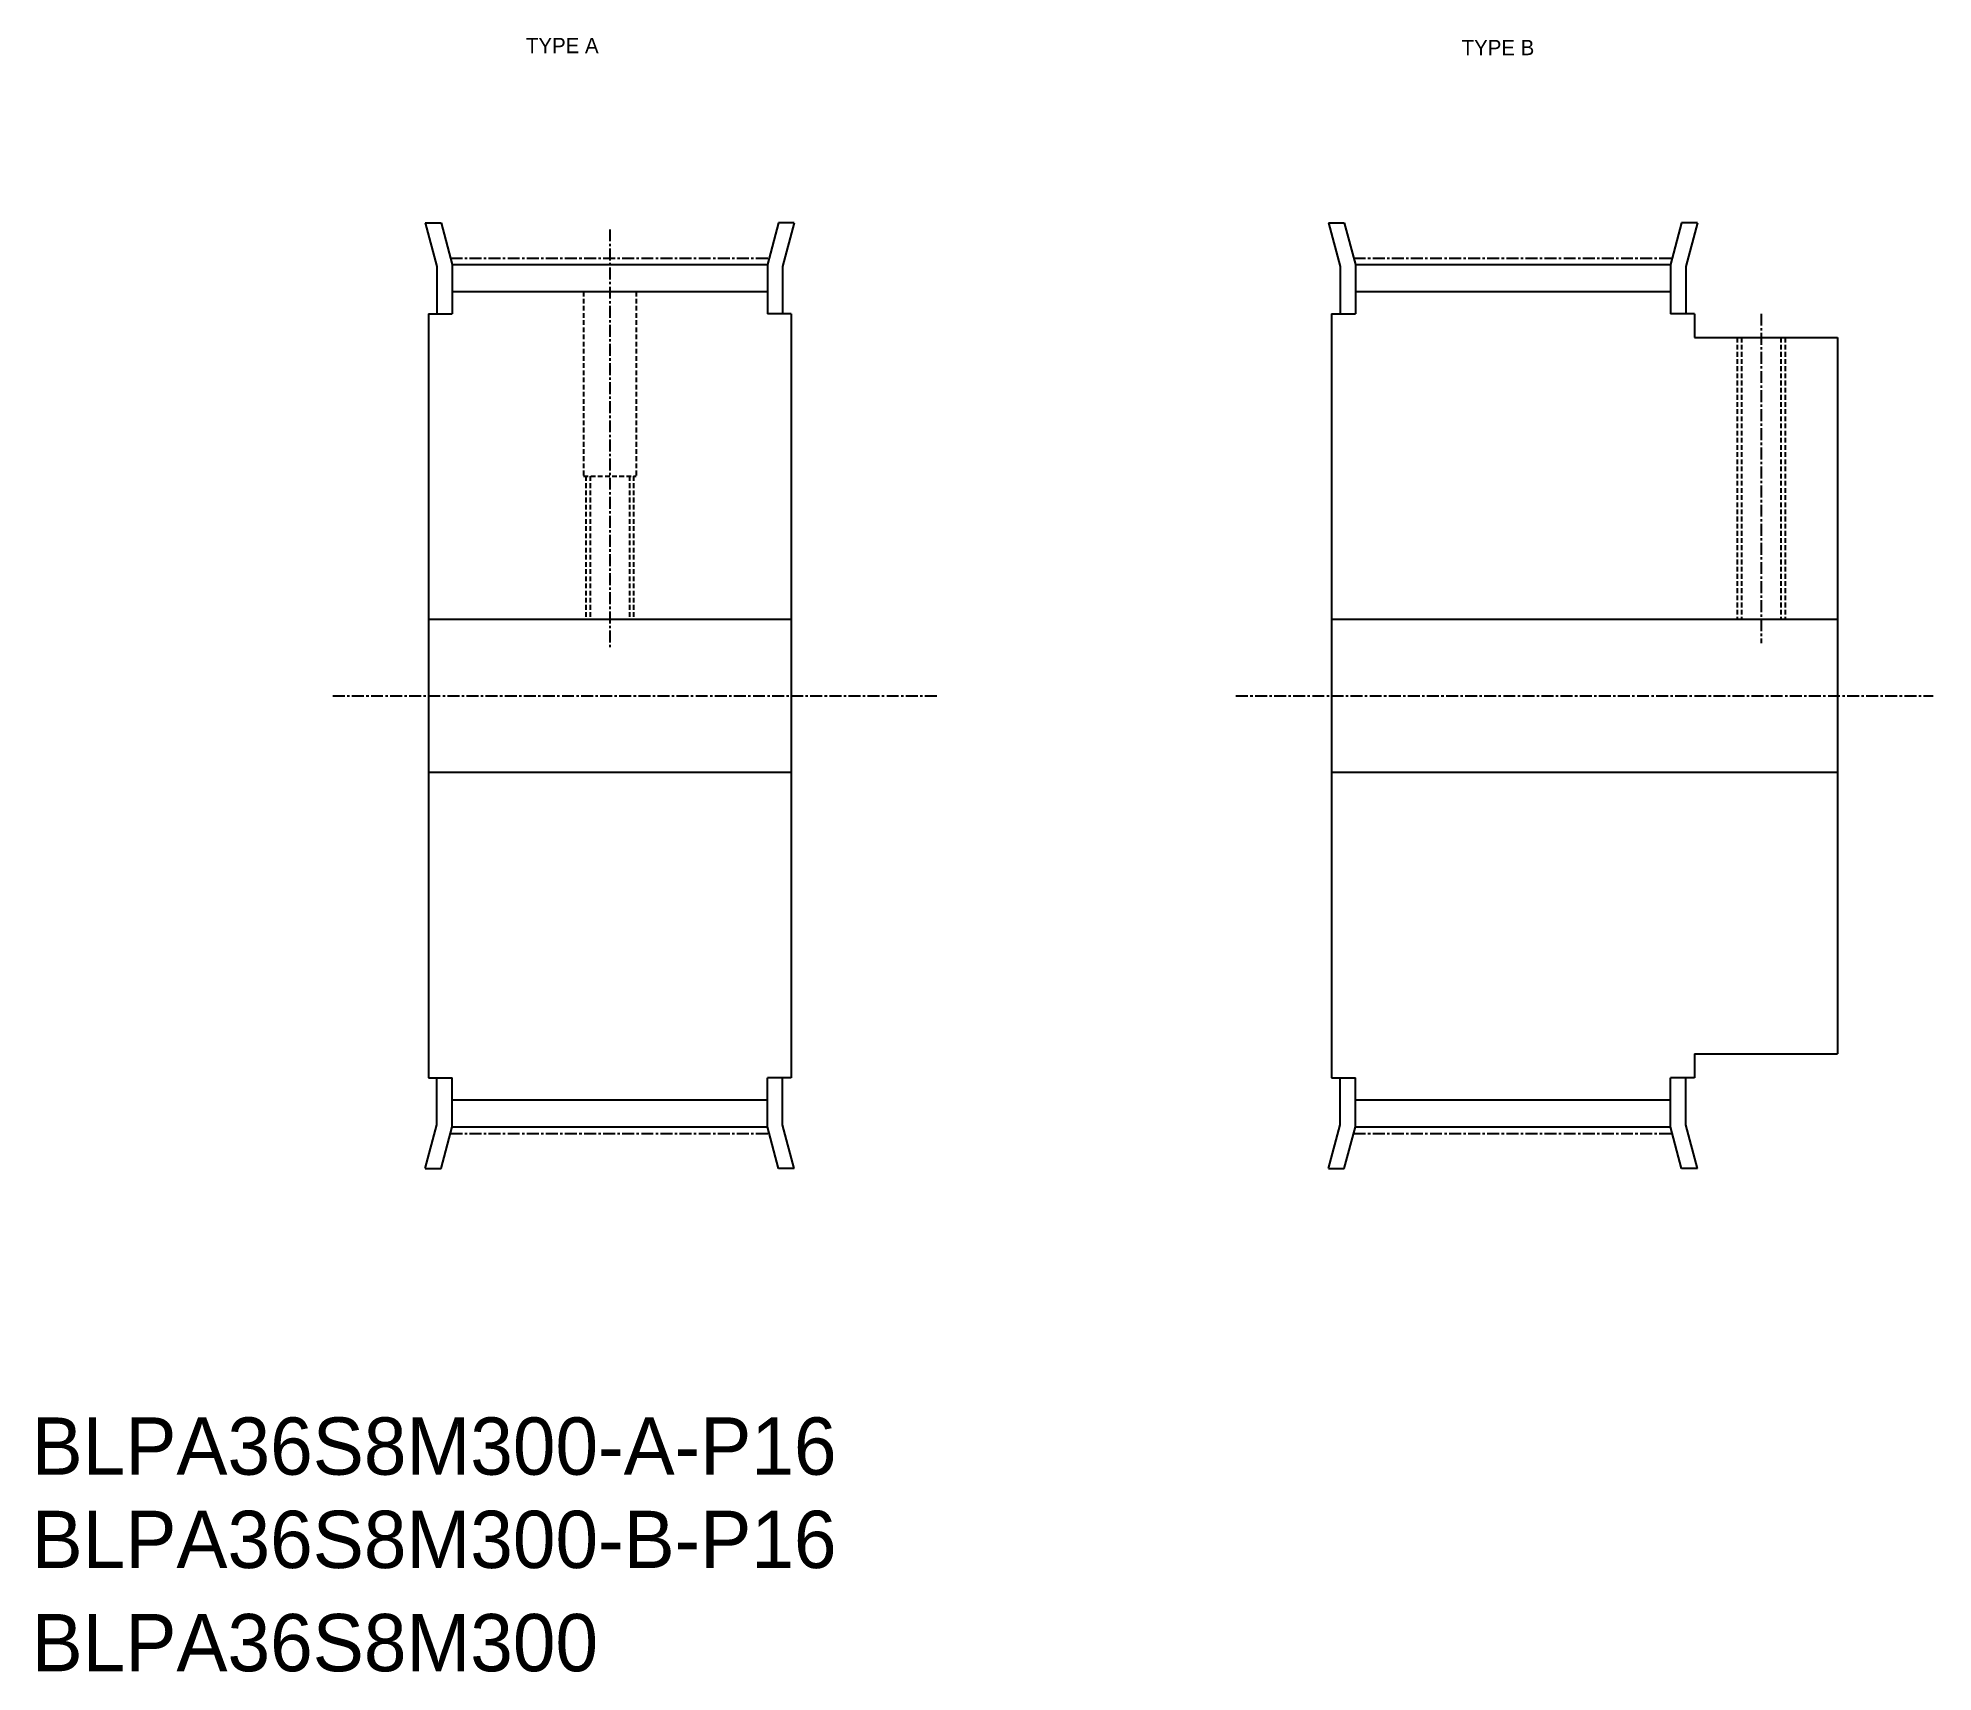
# Model space of a CAD drawing. Extents: x -285 to -87, y -61 to 110.
import ezdxf

# ---------------------------------------------------------------- set-up
doc = ezdxf.new("R2010")
doc.units = 0
doc.linetypes.add('CENTER', pattern=[2, 1.25, -0.25, 0.25, -0.25])
doc.linetypes.add('DASHED', pattern=[0.75, 0.5, -0.25])
doc.layers.get('0').update_dxf_attribs({"linetype": 'CONTINUOUS'})
doc.layers.add('CENTER', color=1, linetype='CENTER')

msp = doc.modelspace()

# ---------------------------------------------------------------- linework, layer by layer
at = {"color": 7, "linetype": 'CONTINUOUS'}
for p, q in [((-244.77, 90.84), (-243.11, 90.84)), ((-244.77, 90.84), (-243.54, 86.28)), ((-243.11, 90.84), (-241.94, 86.49)), ((-207.78, 90.84), (-208.94, 86.49)), ((-206.12, 90.84), (-207.78, 90.84)), ((-206.12, 90.84), (-207.34, 86.28)), ((-150.18, 90.84), (-148.96, 86.28)), ((-150.18, 90.84), (-148.52, 90.84)), ((-148.52, 90.84), (-147.36, 86.49)), ((-113.19, 90.84), (-114.36, 86.49)), ((-111.53, 90.84), (-113.19, 90.84)), ((-111.53, 90.84), (-112.76, 86.28)), ((-243.54, 86.28), (-243.54, 81.34)), ((-241.94, 86.49), (-208.94, 86.49)), ((-241.94, 86.49), (-241.94, 81.34)), ((-208.94, 86.49), (-208.94, 81.34)), ((-207.34, 86.28), (-207.34, 81.34)), ((-148.96, 86.28), (-148.96, 81.34)), ((-147.36, 86.49), (-114.36, 86.49)), ((-147.36, 86.49), (-147.36, 81.34)), ((-114.36, 86.49), (-114.36, 81.34)), ((-112.76, 86.28), (-112.76, 81.34)), ((-241.94, 83.66), (-208.94, 83.66)), ((-147.36, 83.66), (-114.36, 83.66)), ((-244.44, 81.34), (-244.44, 1.34)), ((-244.44, 81.34), (-241.94, 81.34)), ((-206.44, 81.34), (-208.94, 81.34)), ((-206.44, 81.34), (-206.44, 1.34)), ((-149.86, 81.34), (-149.86, 1.34)), ((-149.86, 81.34), (-147.36, 81.34)), ((-111.86, 81.34), (-114.36, 81.34)), ((-111.86, 81.34), (-111.86, 78.84)), ((-111.86, 78.84), (-96.86, 78.84)), ((-96.86, 78.84), (-96.86, 3.84)), ((-149.86, 61.34), (-149.86, 61.34)), ((-244.44, 49.34), (-206.44, 49.34)), ((-149.86, 49.34), (-96.86, 49.34)), ((-149.86, 41.34), (-149.86, 41.34)), ((-244.44, 33.34), (-206.44, 33.34)), ((-149.86, 33.34), (-96.86, 33.34)), ((-111.86, 3.84), (-96.86, 3.84)), ((-111.86, 3.84), (-111.86, 1.34)), ((-244.44, 1.34), (-241.94, 1.34)), ((-243.54, -3.6), (-243.54, 1.34)), ((-241.94, -3.81), (-241.94, 1.34)), ((-206.44, 1.34), (-208.94, 1.34)), ((-208.94, -3.81), (-208.94, 1.34)), ((-207.34, -3.6), (-207.34, 1.34)), ((-149.86, 1.34), (-147.36, 1.34)), ((-148.96, -3.6), (-148.96, 1.34)), ((-147.36, -3.81), (-147.36, 1.34)), ((-111.86, 1.34), (-114.36, 1.34)), ((-114.36, -3.81), (-114.36, 1.34)), ((-112.76, -3.6), (-112.76, 1.34)), ((-241.94, -0.98), (-208.94, -0.98)), ((-147.36, -0.98), (-114.36, -0.98)), ((-244.77, -8.16), (-243.54, -3.6)), ((-243.11, -8.16), (-241.94, -3.81)), ((-241.94, -3.81), (-208.94, -3.81)), ((-207.78, -8.16), (-208.94, -3.81)), ((-206.12, -8.16), (-207.34, -3.6)), ((-150.18, -8.16), (-148.96, -3.6)), ((-148.52, -8.16), (-147.36, -3.81)), ((-147.36, -3.81), (-114.36, -3.81)), ((-113.19, -8.16), (-114.36, -3.81)), ((-111.53, -8.16), (-112.76, -3.6)), ((-244.77, -8.16), (-243.11, -8.16)), ((-206.12, -8.16), (-207.78, -8.16)), ((-150.18, -8.16), (-148.52, -8.16)), ((-111.53, -8.16), (-113.19, -8.16))]:
    msp.add_line(p, q, dxfattribs=at)
at = {"color": 3, "linetype": 'DASHED'}
for p, q in [((-228.19, 83.66), (-228.19, 64.34)), ((-222.69, 83.66), (-222.69, 64.34)), ((-107.36, 78.84), (-107.36, 49.34)), ((-106.92, 78.84), (-106.92, 49.34)), ((-102.79, 78.84), (-102.79, 49.34)), ((-102.36, 78.84), (-102.36, 49.34)), ((-228.19, 64.34), (-222.69, 64.34)), ((-227.94, 64.34), (-227.94, 49.34)), ((-227.51, 64.34), (-227.51, 49.34)), ((-223.38, 64.34), (-223.38, 49.34)), ((-222.94, 64.34), (-222.94, 49.34))]:
    msp.add_line(p, q, dxfattribs=at)
at = {"layer": 'CENTER', "color": 1, "linetype": 'CENTER'}
for p, q in [((-225.44, 90.17), (-225.44, 46.34)), ((-242.13, 87.17), (-208.76, 87.17)), ((-147.54, 87.17), (-114.17, 87.17)), ((-104.86, 81.34), (-104.86, 46.84)), ((-254.44, 41.34), (-190.94, 41.34)), ((-159.86, 41.34), (-86.86, 41.34)), ((-242.13, -4.5), (-208.76, -4.5)), ((-147.54, -4.5), (-114.17, -4.5))]:
    msp.add_line(p, q, dxfattribs=at)

# ---------------------------------------------------------------- texts
at = {"color": 7, "linetype": 'CONTINUOUS'}
for s, height, p in [('TYPE A', 1.6, (-234.22, 108.62)), ('TYPE B', 1.6, (-136.23, 108.41)), ('BLPA36S8M300-A-P16', 6, (-285.99, -40.23)), ('BLPA36S8M300-B-P16', 6, (-285.99, -50)), ('BLPA36S8M300', 6, (-285.99, -60.81))]:
    msp.add_text(s, height=height, dxfattribs=at).set_placement(p)

doc.saveas('drawing.dxf')
